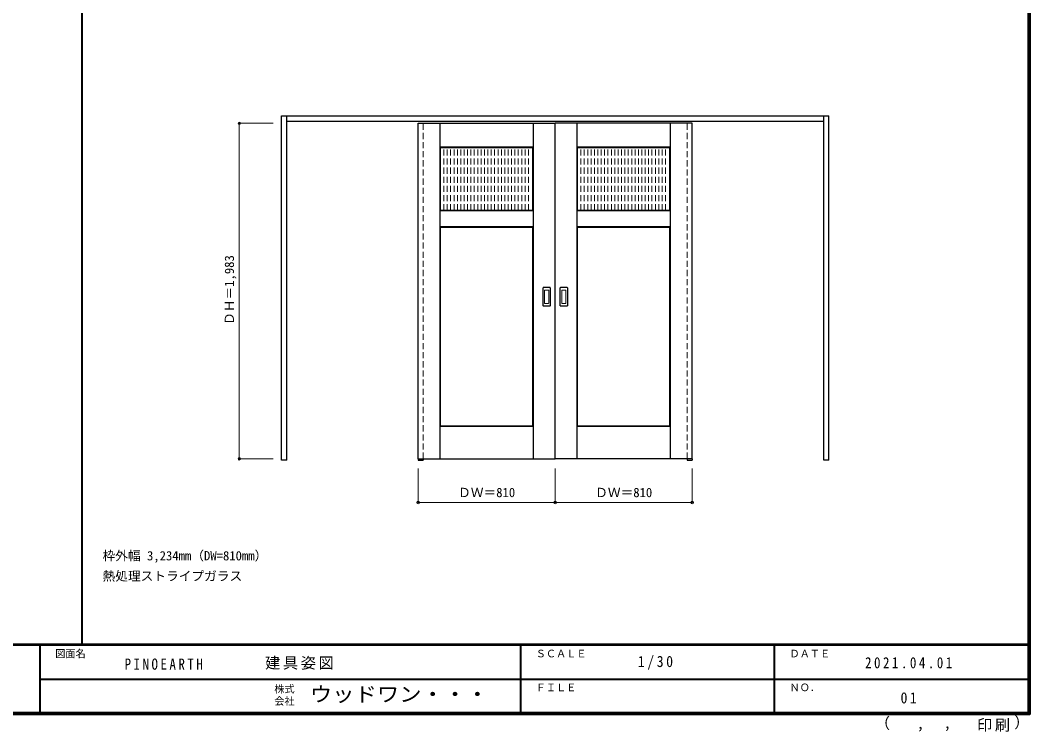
# Model space of a CAD drawing. Units: millimetres, scale not verified. Extents: x -6000 to 5700, y -4307 to 4175.
# Drawn here: x -267 to 5700, y -4307 to -100 of the extents above; entities that cross this region are included whole.
import ezdxf
from ezdxf.enums import TextEntityAlignment as Align

# ---------------------------------------------------------------- set-up
doc = ezdxf.new("R2010")
doc.units = ezdxf.units.MM
doc.header["$LTSCALE"] = 30
doc.header["$PDMODE"] = 32
doc.header["$PDSIZE"] = 15
doc.linetypes.add('DASHED1', pattern=[1.8, 1.2, -0.6])
for name, color, linetype, lineweight in [('0-2_扉', 3, 'Continuous', 25), ('0-3_仕上げ', 4, 'Continuous', 9), ('0-4_枠', 3, 'Continuous', 25), ('0-6_引手', 7, 'Continuous', 18), ('0-B_寸法', 7, 'Continuous', 9), ('0-C_ハッチ', 4, 'DASHED1', 9), ('F-1_枠', 6, 'Continuous', 40)]:
    doc.layers.add(name, color=color, linetype=linetype, lineweight=lineweight)
doc.layers.add('0-A_文字', color=7, linetype='Continuous')
doc.layers.add('F-A_文字', color=7, linetype='Continuous')
doc.styles.add('ＭＳ ゴシック', font='')
doc.styles.get('ＭＳ ゴシック').set_extended_font_data('MS Gothic')

msp = doc.modelspace()

# ---------------------------------------------------------------- linework, layer by layer
at = {"layer": '0-2_扉'}
for p, q in [((2085, -709.75), (2895, -709.75)), ((2085, -2692.75), (2085, -709.75)), ((3705, -709.75), (2895, -709.75)), ((2895, -2692.75), (2895, -709.75)), ((3705, -2692.75), (3705, -709.75)), ((2085, -2692.75), (2895, -2692.75)), ((3705, -2692.75), (2895, -2692.75))]:
    msp.add_line(p, q, dxfattribs=at)
at = {"layer": '0-2_扉', "color": 4, "linetype": 'DASHED1', "lineweight": 9}
for p, q in [((2115, -2692.75), (2115, -709.75)), ((3675, -2692.75), (3675, -709.75))]:
    msp.add_line(p, q, dxfattribs=at)
at = {"layer": '0-3_仕上げ', "color": 7, "lineweight": 18}
for p, q in [((2213, -2692.75), (2213, -709.75)), ((2214, -850.75), (2214, -709.75)), ((2215, -849.75), (2215, -709.75)), ((2765, -849.75), (2765, -709.75)), ((2766, -850.75), (2766, -709.75)), ((2767, -2692.75), (2767, -709.75)), ((3023, -2692.75), (3023, -709.75)), ((3024, -850.75), (3024, -709.75)), ((3025, -849.75), (3025, -709.75)), ((3575, -849.75), (3575, -709.75)), ((3576, -850.75), (3576, -709.75)), ((3577, -2692.75), (3577, -709.75)), ((2215, -849.75), (2765, -849.75)), ((2763, -853.75), (2766, -850.75)), ((2765, -849.75), (2766, -850.75)), ((3025, -849.75), (3575, -849.75)), ((3573, -853.75), (3576, -850.75)), ((3575, -849.75), (3576, -850.75)), ((2214, -1226.75), (2217, -1223.75)), ((2214, -1226.75), (2214, -1320.75)), ((2214, -1226.75), (2215, -1227.75)), ((2215, -1319.75), (2215, -1227.75)), ((2215, -1227.75), (2765, -1227.75)), ((2765, -1319.75), (2765, -1227.75)), ((2766, -1226.75), (2766, -1320.75)), ((3024, -1226.75), (3027, -1223.75)), ((3024, -1226.75), (3024, -1320.75)), ((3024, -1226.75), (3025, -1227.75)), ((3025, -1319.75), (3025, -1227.75)), ((3025, -1227.75), (3575, -1227.75)), ((3575, -1319.75), (3575, -1227.75)), ((3576, -1226.75), (3576, -1320.75)), ((2215, -1319.75), (2765, -1319.75)), ((2763, -1323.75), (2766, -1320.75)), ((2765, -1319.75), (2766, -1320.75)), ((3025, -1319.75), (3575, -1319.75)), ((3573, -1323.75), (3576, -1320.75)), ((3575, -1319.75), (3576, -1320.75)), ((2214, -2501.75), (2217, -2498.75)), ((2214, -2501.75), (2215, -2502.75)), ((2214, -2692.75), (2214, -2501.75)), ((2215, -2502.75), (2765, -2502.75)), ((2215, -2692.75), (2215, -2502.75)), ((2765, -2692.75), (2765, -2502.75)), ((2766, -2692.75), (2766, -2501.75)), ((3024, -2501.75), (3027, -2498.75)), ((3024, -2501.75), (3025, -2502.75)), ((3024, -2692.75), (3024, -2501.75)), ((3025, -2502.75), (3575, -2502.75)), ((3025, -2692.75), (3025, -2502.75)), ((3575, -2692.75), (3575, -2502.75)), ((3576, -2692.75), (3576, -2501.75))]:
    msp.add_line(p, q, dxfattribs=at)
at = {"layer": '0-3_仕上げ', "color": 3, "lineweight": 25}
for p, q in [((2217, -853.75), (2763, -853.75)), ((2217, -1223.75), (2217, -853.75)), ((2763, -1223.75), (2763, -853.75)), ((3027, -853.75), (3573, -853.75)), ((3027, -1223.75), (3027, -853.75)), ((3573, -1223.75), (3573, -853.75)), ((2217, -1223.75), (2763, -1223.75)), ((3027, -1223.75), (3573, -1223.75)), ((2217, -1323.75), (2763, -1323.75)), ((2217, -2498.75), (2217, -1323.75)), ((2763, -2498.75), (2763, -1323.75)), ((3027, -1323.75), (3573, -1323.75)), ((3027, -2498.75), (3027, -1323.75)), ((3573, -2498.75), (3573, -1323.75)), ((2217, -2498.75), (2763, -2498.75)), ((3027, -2498.75), (3573, -2498.75))]:
    msp.add_line(p, q, dxfattribs=at)
at = {"layer": '0-3_仕上げ', "color": 7, "lineweight": 18}
for points in [[(2215, -849.75), (2214, -850.75), (2217, -853.75)], [(3025, -849.75), (3024, -850.75), (3027, -853.75)], [(2763, -1223.75), (2766, -1226.75), (2765, -1227.75)], [(3573, -1223.75), (3576, -1226.75), (3575, -1227.75)], [(2215, -1319.75), (2214, -1320.75), (2217, -1323.75)], [(3025, -1319.75), (3024, -1320.75), (3027, -1323.75)], [(2763, -2498.75), (2766, -2501.75), (2765, -2502.75)], [(3573, -2498.75), (3576, -2501.75), (3575, -2502.75)]]:
    msp.add_lwpolyline(points, dxfattribs=at)
at = {"layer": '0-4_枠'}
for p, q in [((1278, -2701.25), (1278, -666.25)), ((1278, -666.25), (4512, -666.25)), ((1308, -2701.25), (1308, -666.25)), ((1308, -696.25), (4482, -696.25)), ((4482, -2701.25), (4482, -666.25)), ((4512, -2701.25), (4512, -666.25)), ((1308, -2701.25), (1278, -2701.25)), ((2085, -2692.75), (2085, -2701.25)), ((2085, -2701.25), (2115, -2701.25)), ((2115, -2692.75), (2115, -2701.25)), ((3675, -2692.75), (3675, -2701.25)), ((3675, -2701.25), (3705, -2701.25)), ((3705, -2692.75), (3705, -2701.25)), ((4512, -2701.25), (4482, -2701.25))]:
    msp.add_line(p, q, dxfattribs=at)
at = {"layer": '0-4_枠', "color": 4, "linetype": 'DASHED1', "lineweight": 9}
for p, q in [((2085, -2692.75), (2085, -696.25)), ((2115, -2692.75), (2115, -696.25)), ((3675, -2692.75), (3675, -696.25)), ((3705, -2692.75), (3705, -696.25))]:
    msp.add_line(p, q, dxfattribs=at)
at = {"layer": '0-6_引手', "color": 3, "lineweight": 25}
for p, q in [((2823, -1788.75), (2823, -1681.75)), ((2863.5, -1680.25), (2824.5, -1680.25)), ((2865, -1681.75), (2865, -1788.75)), ((2925, -1788.75), (2925, -1681.75)), ((2965.5, -1680.25), (2926.5, -1680.25)), ((2967, -1681.75), (2967, -1788.75)), ((2863.5, -1790.25), (2824.5, -1790.25)), ((2965.5, -1790.25), (2926.5, -1790.25))]:
    msp.add_line(p, q, dxfattribs=at)
at = {"layer": '0-6_引手'}
for p, q in [((2831.5, -1772.75), (2831.5, -1697.75)), ((2855, -1696.25), (2833, -1696.25)), ((2856.5, -1697.75), (2856.5, -1772.75)), ((2933.5, -1772.75), (2933.5, -1697.75)), ((2957, -1696.25), (2935, -1696.25)), ((2958.5, -1697.75), (2958.5, -1772.75)), ((2855, -1774.25), (2833, -1774.25)), ((2957, -1774.25), (2935, -1774.25))]:
    msp.add_line(p, q, dxfattribs=at)
at = {"layer": '0-6_引手', "color": 3, "lineweight": 25}
for centre, start, end in [((2824.5, -1681.75), 90, 180), ((2863.5, -1681.75), 0, 90), ((2926.5, -1681.75), 90, 180), ((2965.5, -1681.75), 0, 90), ((2824.5, -1788.75), 180, 270), ((2863.5, -1788.75), 270, 0), ((2926.5, -1788.75), 180, 270), ((2965.5, -1788.75), 270, 0)]:
    msp.add_arc(centre, 1.5, start, end, dxfattribs=at)
at = {"layer": '0-6_引手'}
for centre, start, end in [((2833, -1697.75), 90, 180), ((2855, -1697.75), 0, 90), ((2935, -1697.75), 90, 180), ((2957, -1697.75), 0, 90), ((2833, -1772.75), 180, 270), ((2855, -1772.75), 270, 0), ((2935, -1772.75), 180, 270), ((2957, -1772.75), 270, 0)]:
    msp.add_arc(centre, 1.5, start, end, dxfattribs=at)
at = {"layer": '0-B_寸法', "color": 4}
for p, q in [((1028, -709.75), (1228, -709.75)), ((1028, -709.75), (1028, -2692.75)), ((1028, -2692.75), (1228, -2692.75)), ((2085, -2951.25), (2085, -2751.25)), ((2895, -2951.25), (2895, -2751.25)), ((3705, -2951.25), (3705, -2751.25)), ((2085, -2951.25), (3705, -2951.25))]:
    msp.add_line(p, q, dxfattribs=at)
at = {"layer": '0-B_寸法'}
for p in [(1028, -709.75), (1028, -2692.75), (2085, -2951.25), (2895, -2951.25), (3705, -2951.25)]:
    msp.add_point(p, dxfattribs=at)
at = {"layer": '0-C_ハッチ'}
for p, q in [((2237, -1223.75), (2237, -853.75)), ((2257, -1223.75), (2257, -853.75)), ((2277, -1223.75), (2277, -853.75)), ((2297, -1223.75), (2297, -853.75)), ((2317, -1223.75), (2317, -853.75)), ((2337, -1223.75), (2337, -853.75)), ((2357, -1223.75), (2357, -853.75)), ((2377, -1223.75), (2377, -853.75)), ((2397, -1223.75), (2397, -853.75)), ((2417, -1223.75), (2417, -853.75)), ((2437, -1223.75), (2437, -853.75)), ((2457, -1223.75), (2457, -853.75)), ((2477, -1223.75), (2477, -853.75)), ((2497, -1223.75), (2497, -853.75)), ((2517, -1223.75), (2517, -853.75)), ((2537, -1223.75), (2537, -853.75)), ((2557, -1223.75), (2557, -853.75)), ((2577, -1223.75), (2577, -853.75)), ((2597, -1223.75), (2597, -853.75)), ((2617, -1223.75), (2617, -853.75)), ((2637, -1223.75), (2637, -853.75)), ((2657, -1223.75), (2657, -853.75)), ((2677, -1223.75), (2677, -853.75)), ((2697, -1223.75), (2697, -853.75)), ((2717, -1223.75), (2717, -853.75)), ((2737, -1223.75), (2737, -853.75)), ((3047, -1223.75), (3047, -853.75)), ((3067, -1223.75), (3067, -853.75)), ((3087, -1223.75), (3087, -853.75)), ((3107, -1223.75), (3107, -853.75)), ((3127, -1223.75), (3127, -853.75)), ((3147, -1223.75), (3147, -853.75)), ((3167, -1223.75), (3167, -853.75)), ((3187, -1223.75), (3187, -853.75)), ((3207, -1223.75), (3207, -853.75)), ((3227, -1223.75), (3227, -853.75)), ((3247, -1223.75), (3247, -853.75)), ((3267, -1223.75), (3267, -853.75)), ((3287, -1223.75), (3287, -853.75)), ((3307, -1223.75), (3307, -853.75)), ((3327, -1223.75), (3327, -853.75)), ((3347, -1223.75), (3347, -853.75)), ((3367, -1223.75), (3367, -853.75)), ((3387, -1223.75), (3387, -853.75)), ((3407, -1223.75), (3407, -853.75)), ((3427, -1223.75), (3427, -853.75)), ((3447, -1223.75), (3447, -853.75)), ((3467, -1223.75), (3467, -853.75)), ((3487, -1223.75), (3487, -853.75)), ((3507, -1223.75), (3507, -853.75)), ((3527, -1223.75), (3527, -853.75)), ((3547, -1223.75), (3547, -853.75))]:
    msp.add_line(p, q, dxfattribs=at)
at = {"layer": 'F-1_枠'}
for p, q in [((100, -3790), (100, 4175)), ((5690, 4175), (5690, -4205)), ((5695, 4175), (5695, -4205)), ((5700, 4175), (5700, -4205)), ((5700, -3790), (-6000, -3790)), ((5700, -3795), (-6000, -3795)), ((-150, -3795), (-150, -4195)), ((2690, -3795), (2690, -4195)), ((4190, -3795), (4190, -4195)), ((-150, -3995), (5690, -3995.01)), ((5700, -4195), (-6000, -4195)), ((5700, -4200), (-6000, -4200)), ((5700, -4205), (-6000, -4205))]:
    msp.add_line(p, q, dxfattribs=at)

# ---------------------------------------------------------------- texts
at = {"layer": '0-A_文字', "style": 'ＭＳ ゴシック'}
for s, p in [('枠外幅 3,234mm（DW=810mm）', (220, -3310)), ('熱処理ストライプガラス', (220, -3430))]:
    msp.add_text(s, height=54.99, dxfattribs=at).set_placement(p, align=Align.BOTTOM_LEFT)
at = {"layer": '0-B_寸法', "style": 'ＭＳ ゴシック'}
msp.add_text('ＤＨ＝1,983', height=54.99, rotation=90, dxfattribs=at).set_placement((1013, -1901.5), align=Align.BOTTOM_LEFT)
for p in [(2321.25, -2936.25), (3131.25, -2936.25)]:
    msp.add_text('ＤＷ＝810', height=54.99, dxfattribs=at).set_placement(p, align=Align.BOTTOM_LEFT)
at = {"layer": 'F-A_文字', "style": 'ＭＳ ゴシック'}
for s, height, p in [('図面名', 43.99, (-60, -3880)), ('ＳＣＡＬＥ', 43.99, (2780, -3880)), ('ＤＡＴＥ', 43.99, (4280, -3880)), ('株式', 43.99, (1235, -4089)), ('ＦＩＬＥ', 43.99, (2780, -4080)), ('ＮＯ．', 43.99, (4280, -4080)), ('会社', 43.99, (1235, -4161)), ('（', 65.98, (4784.03, -4308.31)), ('）', 65.98, (5608.4, -4304.13)), (',', 65.98, (5031.28, -4308.31)), (',', 65.98, (5190.2, -4305.53))]:
    msp.add_text(s, height=height, dxfattribs=at).set_placement(p, align=Align.BOTTOM_LEFT)
at = {"layer": 'F-A_文字', "style": 'ＭＳ ゴシック', "width": 1.1}
msp.add_text('ウッドワン・・・', height=87.98, dxfattribs=at).set_placement((1445, -4155), align=Align.BOTTOM_LEFT)
at = {"layer": 'F-A_文字', "char_height": 65.98, "attachment_point": 7, "style": 'ＭＳ ゴシック'}
for s, insert in [('\\T1.39;\\W0.85;PINOEARTH', (350, -3940.79)), ('\\T1.17;建具姿図', (1180.42, -3940)), ('\\T1.38;\\W0.9;1/30', (3383.75, -3940)), ('\\T1.39;\\W0.85;2021.04.01', (4726.25, -3932.5)), ('\\T1.36;\\W0.9;01', (4936.25, -4140)), ('\\T1.17;印刷', (5388.15, -4306.92))]:
    msp.add_mtext(s, dxfattribs=dict(at, insert=insert))

doc.saveas('drawing.dxf')
